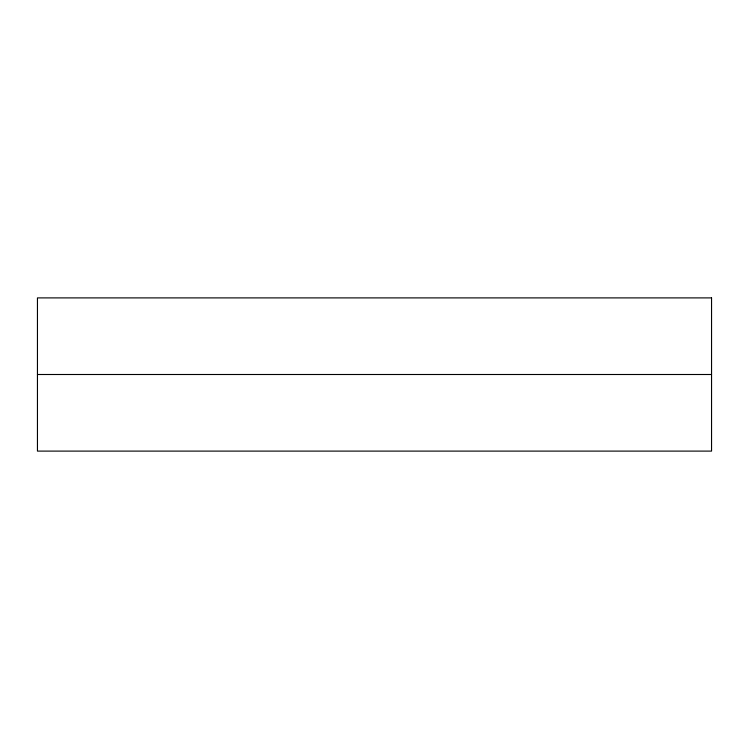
<?xml version="1.0" encoding="UTF-8"?>
<svg xmlns="http://www.w3.org/2000/svg" width="749" height="749" viewBox="0 0 749 749"><rect width="100%" height="100%" fill="white"/><g stroke="black" fill="none" stroke-linecap="round" stroke-linejoin="round"><path stroke-width="1.12" d="M37.45 374.5L711.55 374.5M711.55 297.896L37.45 297.896L37.45 451.104L711.55 451.104L711.55 297.896"/></g></svg>
